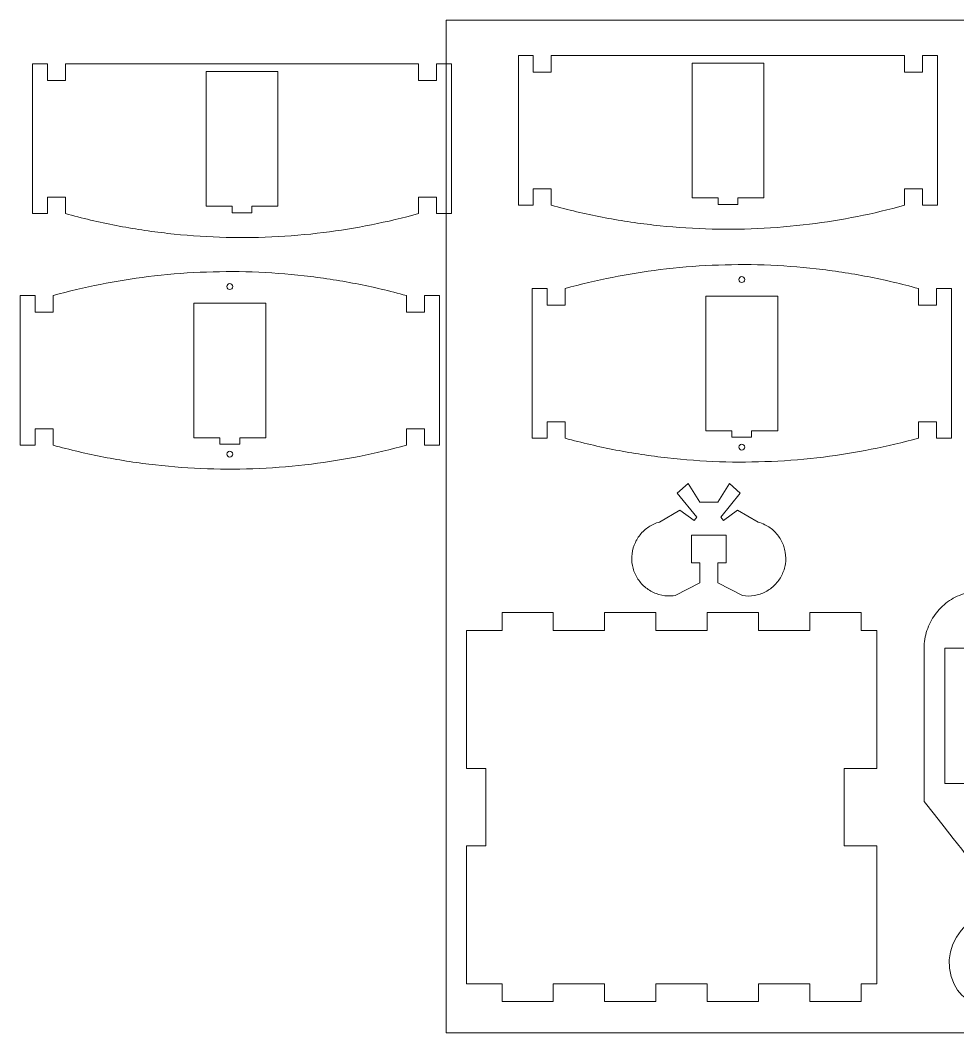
# Model space of a CAD drawing. Header units: inches. Extents: x 602 to 1167, y 387 to 556.
# Drawn here: x 602.4 to 759.1, y 386.8 to 555.9 of the extents above; entities that cross this region are included whole.
import ezdxf

# ---------------------------------------------------------------- set-up
doc = ezdxf.new("R2010")
doc.units = ezdxf.units.IN
doc.header["$MEASUREMENT"] = 0
doc.layers.add('Í¼²ã 1', color=7, linetype='Continuous')

msp = doc.modelspace()

# ---------------------------------------------------------------- linework, layer by layer
at = {"layer": 'Í¼²ã 1', "color": 1, "lineweight": 18}
msp.add_lwpolyline([(916.67, 386.77), (673.58, 386.77), (673.58, 555.94), (916.67, 555.94), (916.67, 386.77)], dxfattribs=at)
at = {"layer": 'Í¼²ã 1', "color": 7, "lineweight": 18}
for points in [[(714.68, 548.77), (714.68, 526.27), (719.03, 526.27), (719.03, 525.17), (722.33, 525.17), (722.33, 526.27), (726.68, 526.27), (726.68, 548.77), (714.68, 548.77)], [(633.47, 547.38), (633.47, 524.88), (637.82, 524.88), (637.82, 523.78), (641.12, 523.78), (641.12, 524.88), (645.47, 524.88), (645.47, 547.38), (633.47, 547.38)], [(717, 509.86), (717, 487.36), (721.35, 487.36), (721.35, 486.26), (724.65, 486.26), (724.65, 487.36), (729, 487.36), (729, 509.86), (717, 509.86)], [(631.44, 508.69), (631.44, 486.19), (635.79, 486.19), (635.79, 485.09), (639.09, 485.09), (639.09, 486.19), (643.44, 486.19), (643.44, 508.69), (631.44, 508.69)], [(677.02, 430.91), (677.02, 453.97), (682.93, 453.97), (682.93, 456.97), (691.5, 456.97), (691.5, 453.97), (700.08, 453.97), (700.08, 456.97), (708.65, 456.97), (708.65, 453.97), (717.22, 453.97), (717.22, 456.97), (725.79, 456.97), (725.79, 453.97), (734.36, 453.97), (734.36, 456.97), (742.93, 456.97), (742.93, 453.97), (745.59, 453.97), (745.59, 430.91), (740.1, 430.91), (740.1, 418.02), (745.59, 418.02), (745.59, 394.97), (742.93, 394.97), (742.93, 391.97), (734.36, 391.97), (734.36, 394.97), (725.79, 394.97), (725.79, 391.97), (717.22, 391.97), (717.22, 394.97), (708.65, 394.97), (708.65, 391.97), (700.08, 391.97), (700.08, 394.97), (691.5, 394.97), (691.5, 391.97), (682.93, 391.97), (682.93, 394.97), (677.02, 394.97), (677.02, 418.02), (680.23, 418.02), (680.23, 430.91), (677.02, 430.91)], [(761.36, 452.13), (761.36, 451.03), (756.91, 451.03), (756.91, 428.43), (769.11, 428.43), (769.11, 451.03), (764.66, 451.03), (764.66, 452.13), (761.36, 452.13)]]:
    msp.add_lwpolyline(points, dxfattribs=at)
for points, knots in [([(750.2, 525.02), (744.99, 523.58), (739.69, 522.53), (734.32, 521.86), (731.44, 521.51), (728.55, 521.26), (725.64, 521.13), (722.74, 521), (719.84, 520.99), (716.94, 521.08), (714.03, 521.18), (711.14, 521.39), (708.25, 521.72), (705.36, 522.05), (702.49, 522.48), (699.64, 523.04), (696.79, 523.59), (693.96, 524.25), (691.16, 525.02), (691.16, 525.02), (691.16, 527.77), (691.16, 527.77), (691.16, 527.77), (688.16, 527.77), (688.16, 527.77), (688.16, 527.77), (688.16, 525.02), (688.16, 525.02), (688.16, 525.02), (685.66, 525.02), (685.66, 525.02), (685.66, 525.02), (685.66, 550.02), (685.66, 550.02), (685.66, 550.02), (688.16, 550.02), (688.16, 550.02), (688.16, 550.02), (688.16, 547.27), (688.16, 547.27), (688.16, 547.27), (691.16, 547.27), (691.16, 547.27), (691.16, 547.27), (691.16, 550.02), (691.16, 550.02), (691.16, 550.02), (750.2, 550.02), (750.2, 550.02), (750.2, 550.02), (750.2, 547.27), (750.2, 547.27), (750.2, 547.27), (753.2, 547.27), (753.2, 547.27), (753.2, 547.27), (753.2, 550.02), (753.2, 550.02), (753.2, 550.02), (755.7, 550.02), (755.7, 550.02), (755.7, 550.02), (755.7, 525.02), (755.7, 525.02), (755.7, 525.02), (753.2, 525.02), (753.2, 525.02), (753.2, 525.02), (753.2, 527.77), (753.2, 527.77), (753.2, 527.77), (750.2, 527.77), (750.2, 527.77), (750.2, 527.77), (750.2, 525.02), (750.2, 525.02), (750.2, 525.02), (750.2, 525.02), (750.2, 525.02)], [0, 0, 0, 0, 1, 1, 1, 2, 2, 2, 3, 3, 3, 4, 4, 4, 5, 5, 5, 6, 6, 6, 7, 7, 7, 8, 8, 8, 9, 9, 9, 10, 10, 10, 11, 11, 11, 12, 12, 12, 13, 13, 13, 14, 14, 14, 15, 15, 15, 16, 16, 16, 17, 17, 17, 18, 18, 18, 19, 19, 19, 20, 20, 20, 21, 21, 21, 22, 22, 22, 23, 23, 23, 24, 24, 24, 25, 25, 25, 26, 26, 26, 26]), ([(668.99, 523.63), (663.78, 522.19), (658.48, 521.14), (653.12, 520.47), (650.24, 520.11), (647.34, 519.87), (644.44, 519.74), (641.54, 519.61), (638.63, 519.59), (635.73, 519.69), (632.83, 519.79), (629.93, 520), (627.05, 520.33), (624.16, 520.65), (621.29, 521.09), (618.44, 521.64), (615.58, 522.19), (612.76, 522.86), (609.96, 523.63), (609.96, 523.63), (609.96, 526.38), (609.96, 526.38), (609.96, 526.38), (606.96, 526.38), (606.96, 526.38), (606.96, 526.38), (606.96, 523.63), (606.96, 523.63), (606.96, 523.63), (604.46, 523.63), (604.46, 523.63), (604.46, 523.63), (604.46, 548.63), (604.46, 548.63), (604.46, 548.63), (606.96, 548.63), (606.96, 548.63), (606.96, 548.63), (606.96, 545.88), (606.96, 545.88), (606.96, 545.88), (609.96, 545.88), (609.96, 545.88), (609.96, 545.88), (609.96, 548.63), (609.96, 548.63), (609.96, 548.63), (668.99, 548.63), (668.99, 548.63), (668.99, 548.63), (668.99, 545.88), (668.99, 545.88), (668.99, 545.88), (671.99, 545.88), (671.99, 545.88), (671.99, 545.88), (671.99, 548.63), (671.99, 548.63), (671.99, 548.63), (674.49, 548.63), (674.49, 548.63), (674.49, 548.63), (674.49, 523.63), (674.49, 523.63), (674.49, 523.63), (671.99, 523.63), (671.99, 523.63), (671.99, 523.63), (671.99, 526.38), (671.99, 526.38), (671.99, 526.38), (668.99, 526.38), (668.99, 526.38), (668.99, 526.38), (668.99, 523.63), (668.99, 523.63), (668.99, 523.63), (668.99, 523.63), (668.99, 523.63)], [0, 0, 0, 0, 1, 1, 1, 2, 2, 2, 3, 3, 3, 4, 4, 4, 5, 5, 5, 6, 6, 6, 7, 7, 7, 8, 8, 8, 9, 9, 9, 10, 10, 10, 11, 11, 11, 12, 12, 12, 13, 13, 13, 14, 14, 14, 15, 15, 15, 16, 16, 16, 17, 17, 17, 18, 18, 18, 19, 19, 19, 20, 20, 20, 21, 21, 21, 22, 22, 22, 23, 23, 23, 24, 24, 24, 25, 25, 25, 26, 26, 26, 26]), ([(752.52, 486.11), (747.31, 484.68), (742, 483.62), (736.64, 482.96), (733.76, 482.6), (730.86, 482.36), (727.96, 482.23), (725.06, 482.1), (722.16, 482.08), (719.25, 482.18), (716.35, 482.28), (713.45, 482.49), (710.57, 482.81), (707.68, 483.14), (704.81, 483.58), (701.96, 484.13), (699.11, 484.68), (696.28, 485.34), (693.48, 486.11), (693.48, 486.11), (693.48, 488.86), (693.48, 488.86), (693.48, 488.86), (690.48, 488.86), (690.48, 488.86), (690.48, 488.86), (690.48, 486.11), (690.48, 486.11), (690.48, 486.11), (687.98, 486.11), (687.98, 486.11), (687.98, 486.11), (687.98, 511.11), (687.98, 511.11), (687.98, 511.11), (690.48, 511.11), (690.48, 511.11), (690.48, 511.11), (690.48, 508.36), (690.48, 508.36), (690.48, 508.36), (693.48, 508.36), (693.48, 508.36), (693.48, 508.36), (693.48, 511.11), (693.48, 511.11), (698.69, 512.55), (703.99, 513.61), (709.35, 514.27), (712.24, 514.63), (715.13, 514.87), (718.03, 515), (720.93, 515.13), (723.84, 515.15), (726.74, 515.05), (729.64, 514.95), (732.54, 514.74), (735.43, 514.42), (738.31, 514.09), (741.18, 513.65), (744.04, 513.1), (746.89, 512.55), (749.72, 511.89), (752.52, 511.11), (752.52, 511.11), (752.52, 508.36), (752.52, 508.36), (752.52, 508.36), (755.52, 508.36), (755.52, 508.36), (755.52, 508.36), (755.52, 511.11), (755.52, 511.11), (755.52, 511.11), (758.02, 511.11), (758.02, 511.11), (758.02, 511.11), (758.02, 486.11), (758.02, 486.11), (758.02, 486.11), (755.52, 486.11), (755.52, 486.11), (755.52, 486.11), (755.52, 488.86), (755.52, 488.86), (755.52, 488.86), (752.52, 488.86), (752.52, 488.86), (752.52, 488.86), (752.52, 486.11), (752.52, 486.11), (752.52, 486.11), (752.52, 486.11), (752.52, 486.11)], [0, 0, 0, 0, 1, 1, 1, 2, 2, 2, 3, 3, 3, 4, 4, 4, 5, 5, 5, 6, 6, 6, 7, 7, 7, 8, 8, 8, 9, 9, 9, 10, 10, 10, 11, 11, 11, 12, 12, 12, 13, 13, 13, 14, 14, 14, 15, 15, 15, 16, 16, 16, 17, 17, 17, 18, 18, 18, 19, 19, 19, 20, 20, 20, 21, 21, 21, 22, 22, 22, 23, 23, 23, 24, 24, 24, 25, 25, 25, 26, 26, 26, 27, 27, 27, 28, 28, 28, 29, 29, 29, 30, 30, 30, 31, 31, 31, 31]), ([(666.96, 484.94), (661.75, 483.5), (656.45, 482.45), (651.08, 481.78), (648.2, 481.43), (645.31, 481.18), (642.4, 481.05), (639.5, 480.92), (636.6, 480.91), (633.69, 481), (630.79, 481.1), (627.9, 481.31), (625.01, 481.64), (622.12, 481.96), (619.25, 482.4), (616.4, 482.95), (613.55, 483.51), (610.72, 484.17), (607.92, 484.94), (607.92, 484.94), (607.92, 487.69), (607.92, 487.69), (607.92, 487.69), (604.92, 487.69), (604.92, 487.69), (604.92, 487.69), (604.92, 484.94), (604.92, 484.94), (604.92, 484.94), (602.42, 484.94), (602.42, 484.94), (602.42, 484.94), (602.42, 509.94), (602.42, 509.94), (602.42, 509.94), (604.92, 509.94), (604.92, 509.94), (604.92, 509.94), (604.92, 507.19), (604.92, 507.19), (604.92, 507.19), (607.92, 507.19), (607.92, 507.19), (607.92, 507.19), (607.92, 509.94), (607.92, 509.94), (613.13, 511.38), (618.43, 512.43), (623.8, 513.1), (626.68, 513.46), (629.57, 513.7), (632.47, 513.83), (635.38, 513.96), (638.28, 513.98), (641.18, 513.88), (644.09, 513.78), (646.98, 513.57), (649.87, 513.24), (652.75, 512.92), (655.63, 512.48), (658.48, 511.93), (661.33, 511.38), (664.16, 510.71), (666.96, 509.94), (666.96, 509.94), (666.96, 507.19), (666.96, 507.19), (666.96, 507.19), (669.96, 507.19), (669.96, 507.19), (669.96, 507.19), (669.96, 509.94), (669.96, 509.94), (669.96, 509.94), (672.46, 509.94), (672.46, 509.94), (672.46, 509.94), (672.46, 484.94), (672.46, 484.94), (672.46, 484.94), (669.96, 484.94), (669.96, 484.94), (669.96, 484.94), (669.96, 487.69), (669.96, 487.69), (669.96, 487.69), (666.96, 487.69), (666.96, 487.69), (666.96, 487.69), (666.96, 484.94), (666.96, 484.94), (666.96, 484.94), (666.96, 484.94), (666.96, 484.94)], [0, 0, 0, 0, 1, 1, 1, 2, 2, 2, 3, 3, 3, 4, 4, 4, 5, 5, 5, 6, 6, 6, 7, 7, 7, 8, 8, 8, 9, 9, 9, 10, 10, 10, 11, 11, 11, 12, 12, 12, 13, 13, 13, 14, 14, 14, 15, 15, 15, 16, 16, 16, 17, 17, 17, 18, 18, 18, 19, 19, 19, 20, 20, 20, 21, 21, 21, 22, 22, 22, 23, 23, 23, 24, 24, 24, 25, 25, 25, 26, 26, 26, 27, 27, 27, 28, 28, 28, 29, 29, 29, 30, 30, 30, 31, 31, 31, 31]), ([(722.5, 512.61), (722.5, 512.89), (722.72, 513.11), (723, 513.11), (723.27, 513.11), (723.5, 512.89), (723.5, 512.61), (723.5, 512.34), (723.27, 512.11), (723, 512.11), (722.72, 512.11), (722.5, 512.34), (722.5, 512.61)], [0, 0, 0, 0, 1, 1, 1, 2, 2, 2, 3, 3, 3, 4, 4, 4, 4]), ([(636.94, 511.44), (636.94, 511.72), (637.16, 511.94), (637.44, 511.94), (637.71, 511.94), (637.94, 511.72), (637.94, 511.44), (637.94, 511.16), (637.71, 510.94), (637.44, 510.94), (637.16, 510.94), (636.94, 511.16), (636.94, 511.44)], [0, 0, 0, 0, 1, 1, 1, 2, 2, 2, 3, 3, 3, 4, 4, 4, 4]), ([(636.94, 483.44), (636.94, 483.72), (637.16, 483.94), (637.44, 483.94), (637.71, 483.94), (637.94, 483.72), (637.94, 483.44), (637.94, 483.16), (637.71, 482.94), (637.44, 482.94), (637.16, 482.94), (636.94, 483.16), (636.94, 483.44)], [0, 0, 0, 0, 1, 1, 1, 2, 2, 2, 3, 3, 3, 4, 4, 4, 4]), ([(722.5, 484.61), (722.5, 484.89), (722.72, 485.11), (723, 485.11), (723.27, 485.11), (723.5, 484.89), (723.5, 484.61), (723.5, 484.34), (723.27, 484.11), (723, 484.11), (722.72, 484.11), (722.5, 484.34), (722.5, 484.61)], [0, 0, 0, 0, 1, 1, 1, 2, 2, 2, 3, 3, 3, 4, 4, 4, 4]), ([(711.84, 459.81), (711.43, 459.75), (711.02, 459.73), (710.61, 459.75), (709.95, 459.78), (709.3, 459.91), (708.68, 460.15), (708.06, 460.38), (707.49, 460.71), (706.97, 461.12), (706.46, 461.53), (706.01, 462.02), (705.65, 462.57), (705.28, 463.13), (705.01, 463.73), (704.84, 464.37), (704.66, 465), (704.59, 465.66), (704.62, 466.32), (704.65, 466.98), (704.79, 467.63), (705.02, 468.25), (705.25, 468.87), (705.58, 469.44), (705.99, 469.96), (706.41, 470.47), (706.9, 470.92), (707.45, 471.28), (708, 471.64), (708.6, 471.92), (709.24, 472.09), (709.24, 472.09), (712.67, 474.08), (712.67, 474.08), (712.67, 474.08), (715.02, 472.33), (715.02, 472.33), (715.02, 472.33), (715.46, 472.92), (715.46, 472.92), (715.46, 472.92), (712.21, 476.91), (712.21, 476.91), (712.21, 476.91), (714.02, 478.54), (714.02, 478.54), (714.02, 478.54), (715.98, 475.43), (715.98, 475.43), (715.98, 475.43), (718.98, 475.43), (718.98, 475.43), (718.98, 475.43), (720.94, 478.54), (720.94, 478.54), (720.94, 478.54), (722.75, 476.91), (722.75, 476.91), (722.75, 476.91), (719.5, 472.92), (719.5, 472.92), (719.5, 472.92), (719.94, 472.33), (719.94, 472.33), (719.94, 472.33), (722.3, 474.08), (722.3, 474.08), (722.3, 474.08), (725.72, 472.09), (725.72, 472.09), (726.12, 471.98), (726.5, 471.83), (726.87, 471.65), (727.46, 471.35), (728, 470.97), (728.47, 470.51), (728.94, 470.04), (729.34, 469.51), (729.64, 468.92), (729.95, 468.34), (730.15, 467.71), (730.26, 467.06), (730.37, 466.4), (730.38, 465.74), (730.28, 465.09), (730.18, 464.44), (729.98, 463.81), (729.68, 463.21), (729.39, 462.62), (729, 462.09), (728.54, 461.61), (728.08, 461.14), (727.54, 460.75), (726.96, 460.45), (726.37, 460.14), (725.74, 459.93), (725.09, 459.83), (724.44, 459.72), (723.78, 459.71), (723.12, 459.81), (723.12, 459.81), (718.98, 461.93), (718.98, 461.93), (718.98, 461.93), (718.98, 465.27), (718.98, 465.27), (718.98, 465.27), (720.38, 465.27), (720.38, 465.27), (720.38, 465.27), (720.38, 469.9), (720.38, 469.9), (720.38, 469.9), (714.58, 469.9), (714.58, 469.9), (714.58, 469.9), (714.58, 465.27), (714.58, 465.27), (714.58, 465.27), (715.98, 465.27), (715.98, 465.27), (715.98, 465.27), (715.98, 461.93), (715.98, 461.93), (715.98, 461.93), (711.84, 459.81), (711.84, 459.81), (711.84, 459.81), (711.84, 459.81), (711.84, 459.81)], [0, 0, 0, 0, 1, 1, 1, 2, 2, 2, 3, 3, 3, 4, 4, 4, 5, 5, 5, 6, 6, 6, 7, 7, 7, 8, 8, 8, 9, 9, 9, 10, 10, 10, 11, 11, 11, 12, 12, 12, 13, 13, 13, 14, 14, 14, 15, 15, 15, 16, 16, 16, 17, 17, 17, 18, 18, 18, 19, 19, 19, 20, 20, 20, 21, 21, 21, 22, 22, 22, 23, 23, 23, 24, 24, 24, 25, 25, 25, 26, 26, 26, 27, 27, 27, 28, 28, 28, 29, 29, 29, 30, 30, 30, 31, 31, 31, 32, 32, 32, 33, 33, 33, 34, 34, 34, 35, 35, 35, 36, 36, 36, 37, 37, 37, 38, 38, 38, 39, 39, 39, 40, 40, 40, 41, 41, 41, 42, 42, 42, 43, 43, 43, 43]), ([(772.55, 451.03), (772.55, 452.04), (772.39, 453.03), (772.08, 453.98), (771.77, 454.94), (771.32, 455.83), (770.73, 456.64), (770.14, 457.45), (769.43, 458.16), (768.62, 458.75), (767.81, 459.34), (766.91, 459.8), (765.96, 460.11), (765, 460.42), (764.01, 460.58), (763.01, 460.58), (762.01, 460.58), (761.02, 460.42), (760.06, 460.11), (759.11, 459.8), (758.21, 459.34), (757.4, 458.75), (756.59, 458.16), (755.88, 457.45), (755.29, 456.64), (754.7, 455.83), (754.25, 454.94), (753.94, 453.98), (753.63, 453.03), (753.47, 452.04), (753.47, 451.03), (753.47, 451.03), (753.47, 425.42), (753.47, 425.42), (753.47, 425.42), (755.18, 423.25), (755.18, 423.25), (755.18, 423.25), (756.81, 421.2), (756.81, 421.2), (756.81, 421.2), (758.35, 419.25), (758.35, 419.25), (758.35, 419.25), (759.75, 417.42), (759.75, 417.42), (759.75, 417.42), (760.99, 415.7), (760.99, 415.7), (760.99, 415.7), (762.03, 414.09), (762.03, 414.09), (762.03, 414.09), (762.66, 412.96), (762.66, 412.96), (762.66, 412.96), (763.15, 411.91), (763.15, 411.91), (763.15, 411.91), (763.48, 410.92), (763.48, 410.92), (763.48, 410.92), (763.64, 410), (763.64, 410), (763.64, 410), (763.61, 409.16), (763.61, 409.16), (763.61, 409.16), (763.4, 408.38), (763.4, 408.38), (763.4, 408.38), (763.04, 407.66), (763.04, 407.66), (763.04, 407.66), (762.55, 406.98), (762.55, 406.98), (762.55, 406.98), (761.62, 405.95), (761.62, 405.95), (761.62, 405.95), (760.61, 404.94), (760.61, 404.94), (760.61, 404.94), (759.66, 403.88), (759.66, 403.88), (759.66, 403.88), (758.88, 402.76), (758.88, 402.76), (758.88, 402.76), (758.28, 401.56), (758.28, 401.56), (758.28, 401.56), (757.87, 400.3), (757.87, 400.3), (757.87, 400.3), (757.68, 398.96), (757.68, 398.96), (757.68, 398.96), (757.72, 397.57), (757.72, 397.57), (757.72, 397.57), (758, 396.19), (758, 396.19), (758, 396.19), (758.49, 394.87), (758.49, 394.87), (758.49, 394.87), (759.06, 393.88), (759.06, 393.88), (759.06, 393.88), (759.76, 393.03), (759.76, 393.03), (759.76, 393.03), (760.6, 392.36), (760.6, 392.36), (760.6, 392.36), (761.54, 391.85), (761.54, 391.85), (761.54, 391.85), (762.56, 391.51), (762.56, 391.51), (762.56, 391.51), (763.63, 391.32), (763.63, 391.32), (763.63, 391.32), (764.72, 391.26), (764.72, 391.26), (764.72, 391.26), (765.8, 391.35), (765.8, 391.35), (765.8, 391.35), (766.93, 391.61), (766.93, 391.61), (766.93, 391.61), (768.01, 392.06), (768.01, 392.06), (768.01, 392.06), (769.02, 392.72), (769.02, 392.72), (769.02, 392.72), (769.94, 393.63), (769.94, 393.63), (769.94, 393.63), (770.75, 394.78), (770.75, 394.78), (770.75, 394.78), (771.32, 395.88), (771.32, 395.88), (771.32, 395.88), (771.8, 397.06), (771.8, 397.06), (771.8, 397.06), (772.17, 398.26), (772.17, 398.26), (772.17, 398.26), (772.42, 399.44), (772.42, 399.44), (772.42, 399.44), (772.55, 400.54), (772.55, 400.54), (772.55, 400.54), (772.55, 401.51), (772.55, 401.51), (772.55, 401.51), (772.55, 451.03), (772.55, 451.03), (772.55, 451.03), (772.55, 451.03), (772.55, 451.03)], [0, 0, 0, 0, 1, 1, 1, 2, 2, 2, 3, 3, 3, 4, 4, 4, 5, 5, 5, 6, 6, 6, 7, 7, 7, 8, 8, 8, 9, 9, 9, 10, 10, 10, 11, 11, 11, 12, 12, 12, 13, 13, 13, 14, 14, 14, 15, 15, 15, 16, 16, 16, 17, 17, 17, 18, 18, 18, 19, 19, 19, 20, 20, 20, 21, 21, 21, 22, 22, 22, 23, 23, 23, 24, 24, 24, 25, 25, 25, 26, 26, 26, 27, 27, 27, 28, 28, 28, 29, 29, 29, 30, 30, 30, 31, 31, 31, 32, 32, 32, 33, 33, 33, 34, 34, 34, 35, 35, 35, 36, 36, 36, 37, 37, 37, 38, 38, 38, 39, 39, 39, 40, 40, 40, 41, 41, 41, 42, 42, 42, 43, 43, 43, 44, 44, 44, 45, 45, 45, 46, 46, 46, 47, 47, 47, 48, 48, 48, 49, 49, 49, 50, 50, 50, 51, 51, 51, 52, 52, 52, 53, 53, 53, 54, 54, 54, 55, 55, 55, 56, 56, 56, 56])]:
    msp.add_open_spline(points, degree=3, knots=knots, dxfattribs=at)

doc.saveas('drawing.dxf')
